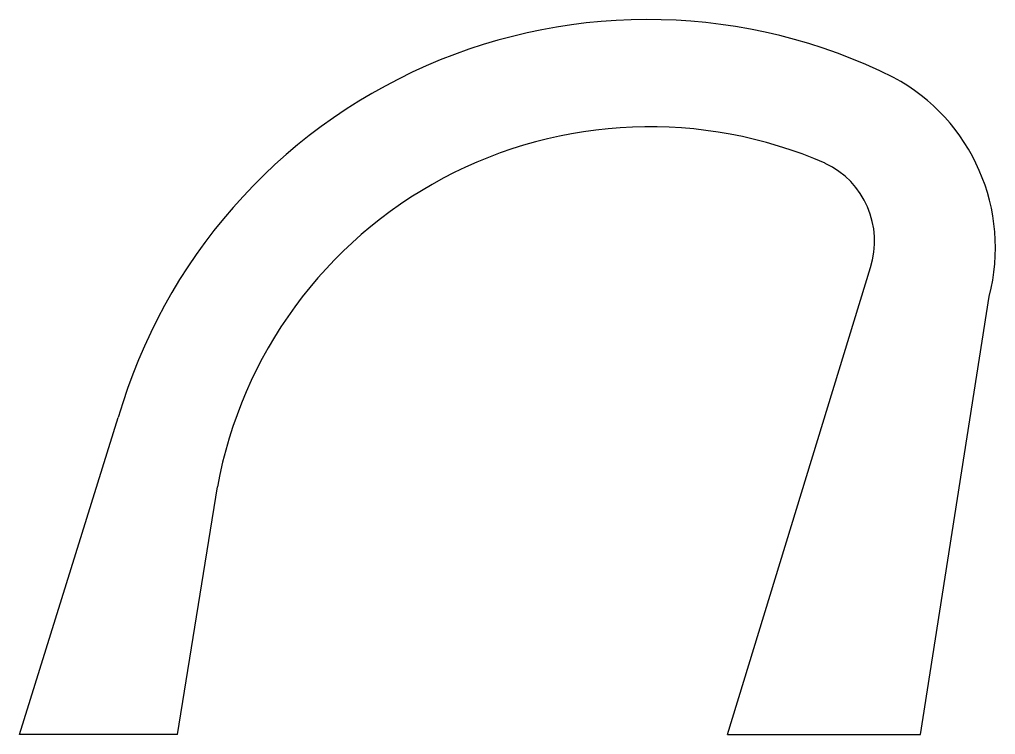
# Model space of a CAD drawing. Extents: x 1 to 228, y 2 to 169.
import ezdxf

# ---------------------------------------------------------------- set-up
doc = ezdxf.new("R2010")
doc.units = 0
doc.layers.get('0').update_dxf_attribs({"linetype": 'CONTINUOUS'})

msp = doc.modelspace()

# ---------------------------------------------------------------- linework, layer by layer
for p, q in [((165.81, 2.43), (198.99, 111.01)), ((210.62, 2.43), (226.63, 104.31)), ((1.19, 2.43), (24.15, 76.16)), ((37.9, 2.43), (47.19, 60.03)), ((37.9, 2.43), (1.19, 2.43)), ((165.81, 2.43), (210.62, 2.43))]:
    msp.add_line(p, q)
for centre, radius, start, end in [((147.19, 40.67), 128.05, 63.4857, 163.912), ((183.07, 115.61), 45, 345.4607, 61.7691), ((147.68, 41.6), 102.18, 66.4537, 169.6064), ((179.96, 117.18), 20, 342.045, 64.7318)]:
    msp.add_arc(centre, radius, start, end)

doc.saveas('drawing.dxf')
